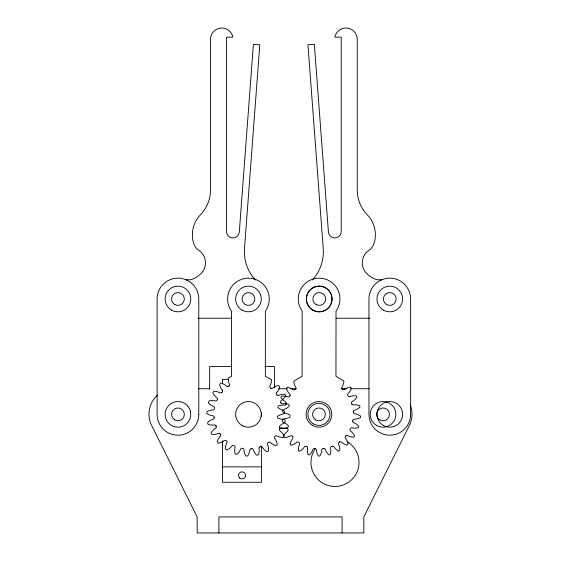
<?xml version="1.0" encoding="UTF-8"?>
<svg xmlns="http://www.w3.org/2000/svg" width="561" height="561" viewBox="0 0 561 561"><rect width="100%" height="100%" fill="white"/><g stroke="black" fill="none" stroke-linecap="round" stroke-linejoin="round"><path stroke-width="0.84" d="M185.635 279.757L190.761 279.757A25.147 25.147 0 0 0 202.36 272.099A15.175 15.175 0 0 0 199.513 250.83A12.819 12.819 0 0 1 193.769 243.705A28.842 28.842 0 0 1 200.515 214.716A35.252 35.252 0 0 0 210.48 190.151L210.48 39.375A11.325 11.325 0 0 1 232.913 37.152L226.504 37.152L226.504 231.532A6.409 6.409 0 0 0 232.787 237.941A6.409 6.409 0 0 0 239.323 231.791L253.397 44.326L259.785 44.81L244.484 248.663A41.668 41.668 0 0 0 255.367 279.988M382.097 279.757L376.971 279.757A25.147 25.147 0 0 1 365.372 272.099A15.175 15.175 0 0 1 368.219 250.83A12.819 12.819 0 0 0 373.963 243.705A28.842 28.842 0 0 0 367.217 214.716A35.252 35.252 0 0 1 357.252 190.151L357.252 39.375A11.325 11.325 0 0 0 334.812 37.152L341.221 37.152L341.221 231.532A6.409 6.409 0 0 1 334.945 237.941A6.409 6.409 0 0 1 328.409 231.791L314.335 44.326L307.947 44.81L323.248 248.663A41.668 41.668 0 0 1 312.365 279.988M197.886 318.213L231.707 318.206M336.025 318.206L369.846 318.213M231.539 366.578L209.667 366.578L209.667 389.313M264.785 366.578L274.413 366.578L274.413 387.56M228.572 379.397L222.493 379.397L222.493 383.773M198.524 388.724L209.667 388.724M278.705 388.724L287.344 388.724M290.829 388.724L296.313 388.724M341.004 388.724L346.516 388.724M350.639 388.724L369.138 388.724M222.493 466.892L261.587 466.892M342.105 532.95L342.105 516.926L218.895 516.926L218.895 532.95M261.587 412.665L261.587 416.164M261.587 446.044L261.587 482.278L222.493 482.278L222.493 440.834M222.493 389.902L222.493 391.655M332.217 446.191A4.186 4.186 0 0 0 331.341 446.542A1.606 1.606 0 0 0 330.597 448.19A13.155 13.155 0 0 1 330.17 454.494L328.795 454.852A13.155 13.155 0 0 1 325.345 449.564A1.606 1.606 0 0 0 323.613 448.505M331.958 446.276A1.606 1.606 0 0 1 333.893 446.872A13.155 13.155 0 0 0 338.556 451.135L339.798 450.441A13.155 13.155 0 0 0 338.648 444.235A1.599 1.599 0 0 1 338.956 442.454A4.2 4.2 0 0 1 339.714 441.893M292.379 436.283A1.606 1.606 0 0 0 290.388 435.89A13.155 13.155 0 0 1 284.259 437.433L283.494 436.234A13.155 13.155 0 0 1 287.456 431.311A1.606 1.606 0 0 0 287.933 429.34A4.193 4.193 0 0 0 287.758 428.983A1.599 1.599 0 0 0 285.935 428.106A13.155 13.155 0 0 1 279.616 428.078L279.168 426.725A13.155 13.155 0 0 1 284.231 422.945A1.606 1.606 0 0 0 285.184 421.157A4.193 4.193 0 0 0 285.03 420.498A1.599 1.599 0 0 0 283.55 419.46A13.155 13.155 0 0 1 277.443 417.861L277.344 416.437A13.155 13.155 0 0 1 283.193 414.039A1.606 1.606 0 0 0 284.553 412.538A4.193 4.193 0 0 0 284.581 412.146A1.606 1.606 0 0 0 283.396 410.498A13.148 13.148 0 0 1 277.877 407.426L278.137 406.024A13.155 13.155 0 0 1 284.392 405.154A1.599 1.599 0 0 0 286.089 404.039M295.416 389.208A1.606 1.606 0 0 0 295.689 387.202A13.155 13.155 0 0 1 293.761 381.185L302.091 376.27L302.183 311.11A20.834 20.834 0 0 1 305.24 283.459A20.834 20.834 0 0 1 333.059 283.501A20.834 20.834 0 0 1 336.039 311.159L335.941 376.319L343.886 380.982A13.155 13.155 0 0 1 342.014 387.013A1.599 1.599 0 0 0 342.294 389.018M345.317 436.598A4.186 4.186 0 0 1 345.913 435.869M345.723 436.065A1.606 1.606 0 0 1 347.708 435.652A13.155 13.155 0 0 0 353.844 437.145L354.601 435.939A13.155 13.155 0 0 0 350.597 431.058A1.606 1.606 0 0 1 350.106 429.088A4.193 4.193 0 0 1 350.274 428.73A1.606 1.606 0 0 1 352.098 427.84A13.148 13.148 0 0 0 358.416 427.755L358.851 426.402A13.155 13.155 0 0 0 353.753 422.664A1.599 1.599 0 0 1 352.792 420.876M292.183 436.086A4.193 4.193 0 0 1 292.632 436.584A1.606 1.606 0 0 1 292.66 438.618A13.155 13.155 0 0 0 290.044 444.361L291.089 445.336A13.155 13.155 0 0 0 296.636 442.32A1.599 1.599 0 0 1 298.662 442.208A4.2 4.2 0 0 1 298.985 442.44A1.606 1.606 0 0 1 299.518 444.396A13.155 13.155 0 0 0 298.41 450.609L299.665 451.296A13.155 13.155 0 0 0 304.286 446.991A1.606 1.606 0 0 1 305.962 446.297A4.186 4.186 0 0 1 306.839 446.64M353.325 411.865A1.606 1.606 0 0 1 354.489 410.203A13.155 13.155 0 0 0 359.987 407.09L359.713 405.694A13.155 13.155 0 0 0 353.451 404.874A1.599 1.599 0 0 1 351.747 403.773M345.471 436.374A1.606 1.606 0 0 0 345.457 438.4A13.155 13.155 0 0 1 348.115 444.13L347.084 445.104A13.155 13.155 0 0 1 341.509 442.138A1.606 1.606 0 0 0 339.482 442.04M285.984 404.292A4.193 4.193 0 0 0 286.208 403.661A1.606 1.606 0 0 0 285.479 401.774A13.155 13.155 0 0 1 280.893 397.426L281.496 396.136A13.155 13.155 0 0 1 287.772 396.844A1.606 1.606 0 0 0 289.693 396.192A4.186 4.186 0 0 0 290.03 395.61M289.904 395.856A1.606 1.606 0 0 0 289.665 393.843A13.155 13.155 0 0 1 286.299 388.493L287.204 387.392A13.148 13.148 0 0 1 293.108 389.643A1.606 1.606 0 0 0 295.128 389.481A4.2 4.2 0 0 0 295.598 389.004M352.764 421.15A4.193 4.193 0 0 1 352.939 420.224A1.599 1.599 0 0 1 354.405 419.172A13.155 13.155 0 0 0 360.506 417.524L360.59 416.101A13.155 13.155 0 0 0 354.727 413.752A1.606 1.606 0 0 1 353.346 412.258A4.193 4.193 0 0 1 353.325 411.592M323.886 448.491A4.193 4.193 0 0 0 323.22 448.555A1.606 1.606 0 0 0 321.818 450.02A13.155 13.155 0 0 1 319.84 456.023L318.417 456.03A13.155 13.155 0 0 1 316.39 450.048A1.606 1.606 0 0 0 314.98 448.59A4.2 4.2 0 0 0 314.581 448.541A1.599 1.599 0 0 0 312.863 449.613A13.155 13.155 0 0 1 309.455 454.929L308.073 454.585A13.155 13.155 0 0 1 307.596 448.288A1.606 1.606 0 0 0 306.594 446.521M342.112 388.815A4.2 4.2 0 0 0 342.589 389.292A1.599 1.599 0 0 0 344.608 389.432A13.155 13.155 0 0 1 350.492 387.132L351.403 388.226A13.155 13.155 0 0 1 348.086 393.605A1.606 1.606 0 0 0 347.869 395.617A4.193 4.193 0 0 0 348.079 395.954A1.599 1.599 0 0 0 350.008 396.592A13.155 13.155 0 0 1 356.277 395.835L356.887 397.118A13.155 13.155 0 0 1 352.336 401.501A1.606 1.606 0 0 0 351.621 403.401A4.2 4.2 0 0 0 351.852 404.025M157.431 395.133A25.638 25.638 0 0 0 151.68 425.582L197.17 516.926L197.17 532.95L363.83 532.95L363.83 516.926L409.32 425.582A25.638 25.638 0 0 0 410.28 404.888M347.238 441.759A24.039 24.039 0 0 1 355.344 475.216A24.039 24.039 0 0 1 321.691 482.467A24.039 24.039 0 0 1 315.303 448.646M270.718 388.072A1.606 1.606 0 0 0 272.744 388.107A13.155 13.155 0 0 1 278.501 385.505L279.757 386.873A13.155 13.155 0 0 1 276.671 392.384A1.606 1.606 0 0 0 276.538 394.411A4.193 4.193 0 0 0 276.938 394.944M251.693 448.667A1.606 1.606 0 0 1 253.376 449.796A13.155 13.155 0 0 0 256.601 455.223L258.425 454.817A13.155 13.155 0 0 0 259.042 448.534A1.599 1.599 0 0 1 260.087 446.794M280.879 402.728A1.599 1.599 0 0 0 282.618 403.773A13.155 13.155 0 0 1 288.901 404.39L289.308 406.213A13.155 13.155 0 0 1 283.88 409.439A1.606 1.606 0 0 0 282.751 411.122A4.193 4.193 0 0 0 282.786 411.522A1.606 1.606 0 0 0 284.196 412.98A13.155 13.155 0 0 1 290.107 415.203L290.03 417.061A13.155 13.155 0 0 1 283.95 418.779A1.606 1.606 0 0 0 282.421 420.112A4.193 4.193 0 0 0 282.351 420.505A1.599 1.599 0 0 0 283.34 422.279A13.155 13.155 0 0 1 288.473 425.953L287.912 427.734A13.155 13.155 0 0 1 281.594 427.819A1.606 1.606 0 0 0 279.778 428.709A4.193 4.193 0 0 0 279.609 429.067A1.606 1.606 0 0 0 280.1 431.037A13.155 13.155 0 0 1 284.104 435.918L283.109 437.489A13.155 13.155 0 0 1 276.987 435.939A1.599 1.599 0 0 0 274.995 436.332A4.193 4.193 0 0 0 274.743 436.633A1.599 1.599 0 0 0 274.708 438.66A13.155 13.155 0 0 1 277.316 444.41L275.942 445.672A13.155 13.155 0 0 1 270.43 442.587A1.606 1.606 0 0 0 268.41 442.454M270.942 388.233A4.193 4.193 0 0 1 270.416 387.819A1.606 1.606 0 0 1 270.023 385.828A13.155 13.155 0 0 0 271.573 379.706L265.374 376.291L265.374 311.131A20.834 20.834 0 0 0 262.359 283.48A20.834 20.834 0 0 0 234.54 283.48A20.834 20.834 0 0 0 231.525 311.131L231.525 376.291L228.348 377.869A13.155 13.155 0 0 0 229.379 384.103A1.606 1.606 0 0 1 228.818 386.052M217.388 399.404A4.193 4.193 0 0 1 216.988 400.259A1.606 1.606 0 0 1 215.305 400.912A13.155 13.155 0 0 0 208.987 400.996L208.433 402.777A13.155 13.155 0 0 0 213.566 406.452A1.606 1.606 0 0 1 214.547 408.226A4.193 4.193 0 0 1 214.477 408.618A1.606 1.606 0 0 1 212.949 409.951A13.155 13.155 0 0 0 206.876 411.669L206.792 413.527A13.155 13.155 0 0 0 212.703 415.75A1.606 1.606 0 0 1 214.113 417.209A4.193 4.193 0 0 1 214.148 417.882M280.998 402.98A4.2 4.2 0 0 1 280.745 402.356A1.606 1.606 0 0 1 281.398 400.435A13.155 13.155 0 0 0 285.808 395.912L284.946 394.264A13.155 13.155 0 0 0 278.712 395.295A1.606 1.606 0 0 1 276.762 394.734M221.904 392.398A1.606 1.606 0 0 1 219.912 392.791A13.155 13.155 0 0 0 213.79 391.241L212.794 392.812A13.155 13.155 0 0 0 216.798 397.693A1.606 1.606 0 0 1 217.289 399.663M220.136 433.997A1.606 1.606 0 0 0 218.187 433.436A13.155 13.155 0 0 1 211.953 434.466L211.097 432.819A13.155 13.155 0 0 1 215.501 428.295A1.599 1.599 0 0 0 216.153 426.374M251.293 448.702A1.606 1.606 0 0 0 249.834 450.111A13.155 13.155 0 0 1 247.611 456.023L245.753 455.946A13.155 13.155 0 0 1 244.035 449.866A1.606 1.606 0 0 0 242.703 448.337A4.186 4.186 0 0 0 242.31 448.267A1.606 1.606 0 0 0 240.536 449.249A13.155 13.155 0 0 1 236.861 454.382L235.08 453.828A13.155 13.155 0 0 1 234.996 447.51A1.599 1.599 0 0 0 234.344 445.827A4.193 4.193 0 0 0 233.748 445.525A1.606 1.606 0 0 0 231.777 446.016A13.155 13.155 0 0 1 226.896 450.02L225.326 449.024A13.155 13.155 0 0 1 226.875 442.902A1.606 1.606 0 0 0 226.49 440.911A4.2 4.2 0 0 0 226.181 440.658A1.599 1.599 0 0 0 224.155 440.623A13.155 13.155 0 0 1 218.404 443.225L217.142 441.858A13.155 13.155 0 0 1 220.228 436.346A1.606 1.606 0 0 0 220.368 434.319A4.2 4.2 0 0 0 219.961 433.786M214.148 417.608A1.606 1.606 0 0 1 213.019 419.291A13.155 13.155 0 0 0 207.591 422.517L207.998 424.34A13.155 13.155 0 0 0 214.281 424.958A1.606 1.606 0 0 1 216.02 426.002M260.458 446.661A1.606 1.606 0 0 1 262.38 447.313A13.155 13.155 0 0 0 266.903 451.724L268.551 450.862A13.155 13.155 0 0 0 267.527 444.628A1.606 1.606 0 0 1 268.081 442.678A4.193 4.193 0 0 1 268.642 442.313M229.028 385.877A4.193 4.193 0 0 1 228.257 386.417A1.599 1.599 0 0 1 226.469 386.143A13.155 13.155 0 0 0 220.957 383.058L219.589 384.32A13.155 13.155 0 0 0 222.191 390.07A1.606 1.606 0 0 1 222.156 392.097A4.193 4.193 0 0 1 221.714 392.595M215.908 425.75A4.193 4.193 0 0 1 216.23 426.641M259.834 446.907A4.2 4.2 0 0 1 260.725 446.584M251.026 448.751A4.193 4.193 0 0 1 251.966 448.667M190.347 411.136L189.625 409.088A12.819 12.819 0 0 0 168.44 405.757A12.819 12.819 0 0 0 173.84 426.514A12.819 12.819 0 0 0 190.712 413.282L190.347 411.136M410.624 414.369L410.624 298.985A20.834 20.834 0 0 0 389.79 278.151A20.834 20.834 0 0 0 368.956 298.985L368.956 414.369A20.834 20.834 0 0 0 389.79 435.196A20.834 20.834 0 0 0 410.624 414.369M198.776 414.369L198.776 298.985A20.834 20.834 0 0 0 177.942 278.151A20.834 20.834 0 0 0 157.108 298.985L157.108 414.369A20.834 20.834 0 0 0 177.942 435.196A20.834 20.834 0 0 0 198.776 414.369M312.701 310.079A12.819 12.819 0 0 0 331.951 299.006A12.819 12.819 0 0 0 312.736 287.877A12.819 12.819 0 0 0 312.701 310.079M313.417 423.934A11.059 11.059 0 0 0 330.015 414.383A11.059 11.059 0 0 0 313.445 404.783A11.059 11.059 0 0 0 313.417 423.934M383.38 425.469A12.819 12.819 0 0 0 402.609 414.369A12.819 12.819 0 0 0 383.38 403.261A12.819 12.819 0 0 0 383.38 425.469M383.38 310.086A12.819 12.819 0 0 0 402.609 298.985A12.819 12.819 0 0 0 383.38 287.884A12.819 12.819 0 0 0 383.38 310.086M386.585 304.539A6.409 6.409 0 0 0 396.199 298.985A6.409 6.409 0 0 0 386.585 293.438A6.409 6.409 0 0 0 386.585 304.539M316.074 304.539A6.409 6.409 0 0 0 325.689 298.985A6.409 6.409 0 0 0 316.074 293.438A6.409 6.409 0 0 0 316.074 304.539M312.87 310.086A12.819 12.819 0 0 0 332.098 298.985A12.819 12.819 0 0 0 312.87 287.884A12.819 12.819 0 0 0 312.87 310.086M376.648 425.469A12.819 12.819 0 0 0 395.877 414.369A12.819 12.819 0 0 0 376.648 403.261A12.819 12.819 0 0 0 376.648 425.469M239.785 478.098A3.527 3.527 0 0 0 245.515 475.987A3.527 3.527 0 0 0 240.816 472.082A3.527 3.527 0 0 0 239.785 478.098M174.737 419.916A6.409 6.409 0 0 0 184.352 414.369A6.409 6.409 0 0 0 174.737 408.815A6.409 6.409 0 0 0 174.737 419.916M315.752 419.916A6.409 6.409 0 0 0 325.373 414.369A6.409 6.409 0 0 0 315.752 408.815A6.409 6.409 0 0 0 315.752 419.916M312.547 425.469A12.819 12.819 0 0 0 331.782 414.369A12.819 12.819 0 0 0 312.547 403.261A12.819 12.819 0 0 0 312.547 425.469M379.853 419.916A6.409 6.409 0 0 0 389.467 414.369A6.409 6.409 0 0 0 379.853 408.815A6.409 6.409 0 0 0 379.853 419.916M242.043 310.086A12.819 12.819 0 0 0 261.272 298.985A12.819 12.819 0 0 0 242.043 287.884A12.819 12.819 0 0 0 242.043 310.086M242.043 425.469A12.819 12.819 0 0 0 261.272 414.369A12.819 12.819 0 0 0 242.043 403.261A12.819 12.819 0 0 0 242.043 425.469M174.737 304.539A6.409 6.409 0 0 0 184.352 298.985A6.409 6.409 0 0 0 174.737 293.438A6.409 6.409 0 0 0 174.737 304.539M245.248 304.539A6.409 6.409 0 0 0 254.862 298.985A6.409 6.409 0 0 0 245.248 293.438A6.409 6.409 0 0 0 245.248 304.539M171.533 310.086A12.819 12.819 0 0 0 190.761 298.985A12.819 12.819 0 0 0 171.533 287.884A12.819 12.819 0 0 0 171.533 310.086"/></g></svg>
